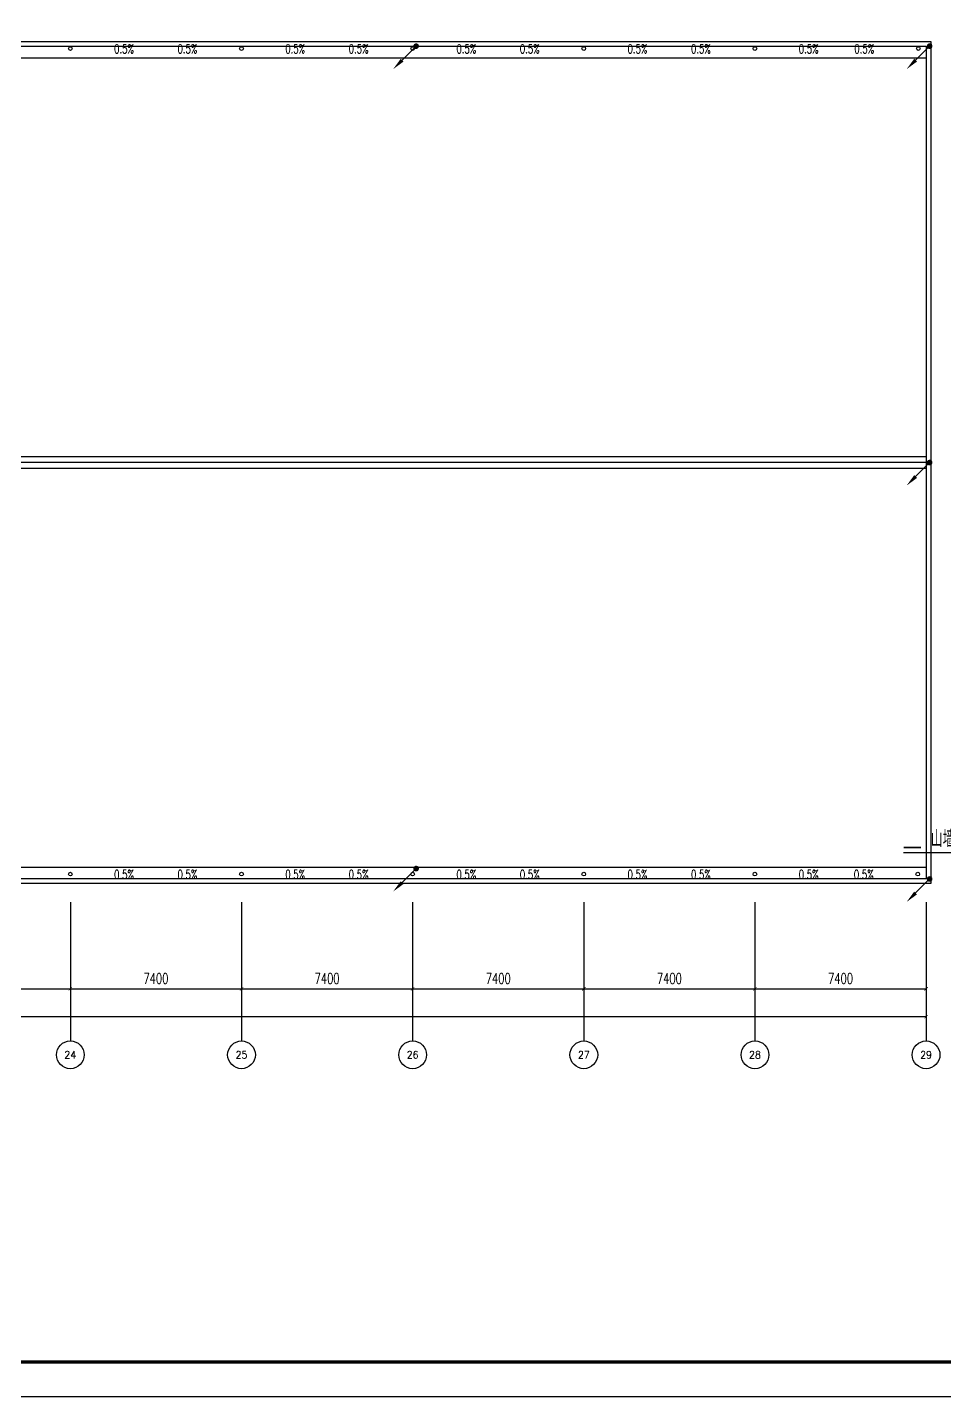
# Model space of a CAD drawing. Extents: x 1751103 to 2598738, y -609732 to 659428.
# Drawn here: x 2276190 to 2315848, y -353364 to -294177 of the extents above; entities that cross this region are included whole.
import ezdxf
from ezdxf.enums import TextEntityAlignment as Align

# ---------------------------------------------------------------- set-up
doc = ezdxf.new("R2010")
doc.units = 0
doc.header["$LTSCALE"] = 1000
doc.header["$MEASUREMENT"] = 0
doc.layers.get('0').update_dxf_attribs({"linetype": 'CONTINUOUS'})
doc.layers.get('DEFPOINTS').update_dxf_attribs({"linetype": 'CONTINUOUS'})
for name, color, linetype in [('AXIS', 3, 'CONTINUOUS'), ('AXIS_TEXT', 7, 'CONTINUOUS'), ('DIM_SYMB', 3, 'CONTINUOUS'), ('LWIRE', 4, 'CONTINUOUS'), ('PUB_TEXT', 7, 'CONTINUOUS'), ('PUB_TITLE', 4, 'CONTINUOUS')]:
    doc.layers.add(name, color=color, linetype=linetype)
doc.styles.add('_TCH_AXIS', font='COMPLEX', dxfattribs={"bigfont": 'GBCBIG'})
doc.styles.add('_TCH_DIM', font='SIMPLEX', dxfattribs={"bigfont": 'GBCBIG'})
doc.styles.add('_TCH_LABEL', font='COMPLEX', dxfattribs={"bigfont": 'GBCBIG'})
doc.styles.add('COMPLEX', font='COMPLEX')
doc.styles.add('DIM_FONT', font='SIMPLEX', dxfattribs={"width": 0.7, "bigfont": 'GBCBIG'})
doc.styles.get("Standard").update_dxf_attribs({"font": 'gbenor.shx', "bigfont": 'gbcbig.shx'})
doc.dimstyles.new('DIMN150', dxfattribs={"dimscale": 1.5, "dimtxt": 300, "dimasz": 100, "dimexe": 250, "dimexo": 300, "dimgap": 150, "dimtad": 1, "dimdec": 0, "dimzin": 0, "dimtxsty": 'DIM_FONT', "dimblk": 'ARCHTICK', "dimcen": 0.09, "dimclrt": 7, "dimazin": 3, "dimtfac": 1, "dimtdec": 0, "dimtix": 1, "dimtmove": 0, "dimatfit": 3, "dimtolj": 1, "dimtzin": 0})

# ---------------------------------------------------------------- blocks, each defined once
blk = doc.blocks.new('_AXISO')
blk.add_circle((0, 0), 0.5)
at = {"layer": 'AXIS_TEXT', "style": 'COMPLEX', "width": 1.041667}
blk.add_attdef('A', text='', height=0.56, dxfattribs=at).set_placement((-0.25, -0.28), (0.25, -0.28), align=Align.FIT)
blk = doc.blocks.new('_ARCHTICK')
at = {"color": 0, "linetype": 'BYBLOCK', "const_width": 0.15}
blk.add_lwpolyline([(-0.5, -0.5), (0.5, 0.5)], dxfattribs=at)
blk = doc.blocks.new('*D130')
at = {"layer": 'AXIS', "color": 0}
for p, q in [((2107848, -329473), (2107848, -334348)), ((2315048, -329473), (2315048, -334348)), ((2107848, -333973), (2315048, -333973))]:
    blk.add_line(p, q, dxfattribs=at)
at = {"layer": 'DEFPOINTS', "color": 0}
for p in [(2107848, -329023), (2315048, -329023), (2315048, -333973)]:
    blk.add_point(p, dxfattribs=at)
at = {"layer": 'AXIS', "color": 0, "xscale": 150, "yscale": 150, "zscale": 150, "rotation": 180}
blk.add_blockref('_ARCHTICK', (2107848, -333973), dxfattribs=at)
at = {"layer": 'AXIS', "color": 0, "xscale": 150, "yscale": 150, "zscale": 150}
blk.add_blockref('_ARCHTICK', (2315048, -333973), dxfattribs=at)
at = {"layer": 'AXIS', "color": 7, "insert": (2211448, -333523), "char_height": 450, "attachment_point": 5, "style": 'DIM_FONT'}
blk.add_mtext('\\A1;207200', dxfattribs=at)
blk = doc.blocks.new('*D153')
at = {"layer": 'AXIS', "color": 0}
for p, q in [((2270648, -329473), (2270648, -333148)), ((2278048, -329473), (2278048, -333148)), ((2270648, -332773), (2278048, -332773))]:
    blk.add_line(p, q, dxfattribs=at)
at = {"layer": 'DEFPOINTS', "color": 0}
for p in [(2270648, -329023), (2278048, -329023), (2278048, -332773)]:
    blk.add_point(p, dxfattribs=at)
at = {"layer": 'AXIS', "color": 0, "xscale": 150, "yscale": 150, "zscale": 150, "rotation": 180}
blk.add_blockref('_ARCHTICK', (2270648, -332773), dxfattribs=at)
at = {"layer": 'AXIS', "color": 0, "xscale": 150, "yscale": 150, "zscale": 150}
blk.add_blockref('_ARCHTICK', (2278048, -332773), dxfattribs=at)
at = {"layer": 'AXIS', "color": 7, "insert": (2274348, -332323), "char_height": 450, "attachment_point": 5, "style": 'DIM_FONT'}
blk.add_mtext('\\A1;7400', dxfattribs=at)
blk = doc.blocks.new('*D154')
at = {"layer": 'AXIS', "color": 0}
for p, q in [((2278048, -329473), (2278048, -333148)), ((2285448, -329473), (2285448, -333148)), ((2278048, -332773), (2285448, -332773))]:
    blk.add_line(p, q, dxfattribs=at)
at = {"layer": 'DEFPOINTS', "color": 0}
for p in [(2278048, -329023), (2285448, -329023), (2285448, -332773)]:
    blk.add_point(p, dxfattribs=at)
at = {"layer": 'AXIS', "color": 0, "xscale": 150, "yscale": 150, "zscale": 150, "rotation": 180}
blk.add_blockref('_ARCHTICK', (2278048, -332773), dxfattribs=at)
at = {"layer": 'AXIS', "color": 0, "xscale": 150, "yscale": 150, "zscale": 150}
blk.add_blockref('_ARCHTICK', (2285448, -332773), dxfattribs=at)
at = {"layer": 'AXIS', "color": 7, "insert": (2281748, -332323), "char_height": 450, "attachment_point": 5, "style": 'DIM_FONT'}
blk.add_mtext('\\A1;7400', dxfattribs=at)
blk = doc.blocks.new('*D155')
at = {"layer": 'AXIS', "color": 0}
for p, q in [((2285448, -329473), (2285448, -333148)), ((2292848, -329473), (2292848, -333148)), ((2285448, -332773), (2292848, -332773))]:
    blk.add_line(p, q, dxfattribs=at)
at = {"layer": 'DEFPOINTS', "color": 0}
for p in [(2285448, -329023), (2292848, -329023), (2292848, -332773)]:
    blk.add_point(p, dxfattribs=at)
at = {"layer": 'AXIS', "color": 0, "xscale": 150, "yscale": 150, "zscale": 150, "rotation": 180}
blk.add_blockref('_ARCHTICK', (2285448, -332773), dxfattribs=at)
at = {"layer": 'AXIS', "color": 0, "xscale": 150, "yscale": 150, "zscale": 150}
blk.add_blockref('_ARCHTICK', (2292848, -332773), dxfattribs=at)
at = {"layer": 'AXIS', "color": 7, "insert": (2289148, -332323), "char_height": 450, "attachment_point": 5, "style": 'DIM_FONT'}
blk.add_mtext('\\A1;7400', dxfattribs=at)
blk = doc.blocks.new('*D156')
at = {"layer": 'AXIS', "color": 0}
for p, q in [((2292848, -329473), (2292848, -333148)), ((2300248, -329473), (2300248, -333148)), ((2292848, -332773), (2300248, -332773))]:
    blk.add_line(p, q, dxfattribs=at)
at = {"layer": 'DEFPOINTS', "color": 0}
for p in [(2292848, -329023), (2300248, -329023), (2300248, -332773)]:
    blk.add_point(p, dxfattribs=at)
at = {"layer": 'AXIS', "color": 0, "xscale": 150, "yscale": 150, "zscale": 150, "rotation": 180}
blk.add_blockref('_ARCHTICK', (2292848, -332773), dxfattribs=at)
at = {"layer": 'AXIS', "color": 0, "xscale": 150, "yscale": 150, "zscale": 150}
blk.add_blockref('_ARCHTICK', (2300248, -332773), dxfattribs=at)
at = {"layer": 'AXIS', "color": 7, "insert": (2296548, -332323), "char_height": 450, "attachment_point": 5, "style": 'DIM_FONT'}
blk.add_mtext('\\A1;7400', dxfattribs=at)
blk = doc.blocks.new('*D157')
at = {"layer": 'AXIS', "color": 0}
for p, q in [((2300248, -329473), (2300248, -333148)), ((2307648, -329473), (2307648, -333148)), ((2300248, -332773), (2307648, -332773))]:
    blk.add_line(p, q, dxfattribs=at)
at = {"layer": 'DEFPOINTS', "color": 0}
for p in [(2300248, -329023), (2307648, -329023), (2307648, -332773)]:
    blk.add_point(p, dxfattribs=at)
at = {"layer": 'AXIS', "color": 0, "xscale": 150, "yscale": 150, "zscale": 150, "rotation": 180}
blk.add_blockref('_ARCHTICK', (2300248, -332773), dxfattribs=at)
at = {"layer": 'AXIS', "color": 0, "xscale": 150, "yscale": 150, "zscale": 150}
blk.add_blockref('_ARCHTICK', (2307648, -332773), dxfattribs=at)
at = {"layer": 'AXIS', "color": 7, "insert": (2303948, -332323), "char_height": 450, "attachment_point": 5, "style": 'DIM_FONT'}
blk.add_mtext('\\A1;7400', dxfattribs=at)
blk = doc.blocks.new('*D158')
at = {"layer": 'AXIS', "color": 0}
for p, q in [((2307648, -329473), (2307648, -333148)), ((2315048, -329473), (2315048, -333148)), ((2307648, -332773), (2315048, -332773))]:
    blk.add_line(p, q, dxfattribs=at)
at = {"layer": 'DEFPOINTS', "color": 0}
for p in [(2307648, -329023), (2315048, -329023), (2315048, -332773)]:
    blk.add_point(p, dxfattribs=at)
at = {"layer": 'AXIS', "color": 0, "xscale": 150, "yscale": 150, "zscale": 150, "rotation": 180}
blk.add_blockref('_ARCHTICK', (2307648, -332773), dxfattribs=at)
at = {"layer": 'AXIS', "color": 0, "xscale": 150, "yscale": 150, "zscale": 150}
blk.add_blockref('_ARCHTICK', (2315048, -332773), dxfattribs=at)
at = {"layer": 'AXIS', "color": 7, "insert": (2311348, -332323), "char_height": 450, "attachment_point": 5, "style": 'DIM_FONT'}
blk.add_mtext('\\A1;7400', dxfattribs=at)
blk = doc.blocks.new('$TELECSYS$00000080')
for p, q in [((-0.7, -0.7), (0, 0)), ((0.104, 0.104), (0.104, 0.104)), ((-0.104, -0.104), (-0.104, -0.104))]:
    blk.add_line(p, q)
at = {"const_width": 0.142}
blk.add_lwpolyline([(0.071, 0, 1), (-0.071, 0, 1)], format="xyb", close=True, dxfattribs=at)
blk.add_solid([(-0.63, -0.77), (-0.77, -0.63), (-1.15, -1.15)])
at = {"width": 0.8, "flags": 9}
blk.add_attdef('A', (0, 0), '', height=0.00002, rotation=180, dxfattribs=at)
blk = doc.blocks.new('FDDGGG')
at = {"color": 8}
for p, q in [((2211597.9, -292023), (2315047.9, -292023)), ((2315047.9, -292023), (2315047.9, -328023)), ((2107847.9, -292523), (2315047.9, -292523)), ((2315047.9, -309773), (2107847.9, -309773)), ((2315047.9, -310023), (2107847.9, -310023)), ((2315047.9, -310273), (2107847.9, -310273)), ((2315047.9, -327523), (2107847.9, -327523)), ((2315047.9, -328023), (2107847.9, -328023))]:
    blk.add_line(p, q, dxfattribs=at)
for points in [[(2107647.9, -279823), (2211797.9, -279823), (2211797.9, -291823), (2315247.9, -291823), (2315247.9, -328223), (2107647.9, -328223)], [(2107847.9, -280023), (2211597.9, -280023), (2211597.9, -292023), (2315047.9, -292023), (2315047.9, -328023), (2107847.9, -328023)], [(2107847.9, -280023), (2211597.9, -280023), (2211597.9, -292023), (2315047.9, -292023), (2315047.9, -328023), (2107847.9, -328023)], [(2107847.9, -292523), (2315047.9, -292523), (2315047.9, -309773), (2107847.9, -309773)]]:
    blk.add_lwpolyline(points, close=True, dxfattribs=at)
for centre in [(2278047.9, -292128.7), (2285447.9, -292128.7), (2292847.9, -292128.7), (2300247.9, -292128.7), (2307647.9, -292128.7), (2314710.8, -292128.7), (2278047.9, -327812.2), (2285447.9, -327812.2), (2292847.9, -327812.2), (2300247.9, -327812.2), (2307647.9, -327812.2), (2314688.8, -327812.2)]:
    blk.add_circle(centre, 80, dxfattribs=at)
at = {"layer": 'AXIS', "color": 8}
for p, q in [((2314073.3, -326882.2), (2316734.6, -326882.2)), ((2278047.9, -329023), (2278047.9, -335023)), ((2285447.9, -329023), (2285447.9, -335023)), ((2292847.9, -329023), (2292847.9, -335023)), ((2300247.9, -329023), (2300247.9, -335023)), ((2307647.9, -329023), (2307647.9, -335023)), ((2315047.9, -329023), (2315047.9, -335023))]:
    blk.add_line(p, q, dxfattribs=at)
at = {"layer": 'AXIS', "color": 8, "const_width": 75}
blk.add_lwpolyline([(2314073.3, -326657.2), (2314823.3, -326657.2)], dxfattribs=at)
at = {"layer": 'DIM_SYMB', "color": 8}
for points in [[(2276336, -292141.7, 0, 0, 0), (2277316.7, -292141.7, 120, 0, 0), (2277766.7, -292141.7, 0, 0, 0)], [(2279759.7, -292141.7, 0, 0, 0), (2278779, -292141.7, 120, 0, 0), (2278329, -292141.7, 0, 0, 0)], [(2283736, -292141.7, 0, 0, 0), (2284716.7, -292141.7, 120, 0, 0), (2285166.7, -292141.7, 0, 0, 0)], [(2287159.7, -292141.7, 0, 0, 0), (2286179, -292141.7, 120, 0, 0), (2285729, -292141.7, 0, 0, 0)], [(2291136, -292141.7, 0, 0, 0), (2292116.7, -292141.7, 120, 0, 0), (2292566.7, -292141.7, 0, 0, 0)], [(2294559.7, -292141.7, 0, 0, 0), (2293579, -292141.7, 120, 0, 0), (2293129, -292141.7, 0, 0, 0)], [(2298536, -292141.7, 0, 0, 0), (2299516.7, -292141.7, 120, 0, 0), (2299966.7, -292141.7, 0, 0, 0)], [(2301959.7, -292141.7, 0, 0, 0), (2300979, -292141.7, 120, 0, 0), (2300529, -292141.7, 0, 0, 0)], [(2305936, -292141.7, 0, 0, 0), (2306916.7, -292141.7, 120, 0, 0), (2307366.7, -292141.7, 0, 0, 0)], [(2309359.7, -292141.7, 0, 0, 0), (2308379, -292141.7, 120, 0, 0), (2307929, -292141.7, 0, 0, 0)], [(2312999, -292141.7, 0, 0, 0), (2313979.7, -292141.7, 120, 0, 0), (2314429.7, -292141.7, 0, 0, 0)], [(2276336, -327825.2, 0, 0, 0), (2277316.7, -327825.2, 120, 0, 0), (2277766.7, -327825.2, 0, 0, 0)], [(2279759.7, -327825.2, 0, 0, 0), (2278779, -327825.2, 120, 0, 0), (2278329, -327825.2, 0, 0, 0)], [(2283736, -327825.2, 0, 0, 0), (2284716.7, -327825.2, 120, 0, 0), (2285166.7, -327825.2, 0, 0, 0)], [(2287159.7, -327825.2, 0, 0, 0), (2286179, -327825.2, 120, 0, 0), (2285729, -327825.2, 0, 0, 0)], [(2291136, -327825.2, 0, 0, 0), (2292116.7, -327825.2, 120, 0, 0), (2292566.7, -327825.2, 0, 0, 0)], [(2294559.7, -327825.2, 0, 0, 0), (2293579, -327825.2, 120, 0, 0), (2293129, -327825.2, 0, 0, 0)], [(2298536, -327825.2, 0, 0, 0), (2299516.7, -327825.2, 120, 0, 0), (2299966.7, -327825.2, 0, 0, 0)], [(2301959.7, -327825.2, 0, 0, 0), (2300979, -327825.2, 120, 0, 0), (2300529, -327825.2, 0, 0, 0)], [(2305936, -327825.2, 0, 0, 0), (2306916.7, -327825.2, 120, 0, 0), (2307366.7, -327825.2, 0, 0, 0)], [(2309359.7, -327825.2, 0, 0, 0), (2308379, -327825.2, 120, 0, 0), (2307929, -327825.2, 0, 0, 0)], [(2312977, -327825.2, 0, 0, 0), (2313957.7, -327825.2, 120, 0, 0), (2314407.7, -327825.2, 0, 0, 0)]]:
    blk.add_lwpolyline(points, format="xyseb", dxfattribs=at)
at = {"layer": 'AXIS', "color": 8}
ref = blk.add_blockref('_AXISO', (2278047.9, -335623), dxfattribs=dict(at, xscale=1200, yscale=1200, zscale=1200))
ref.add_attrib('A', '24', dxfattribs={"layer": 'AXIS_TEXT', "color": 8, "height": 308.98, "style": '_TCH_AXIS', "width": 0.972222}).set_placement((2277790.4, -335777.5), (2278305.4, -335777.5), align=Align.FIT)
ref = blk.add_blockref('_AXISO', (2285447.9, -335623), dxfattribs=dict(at, xscale=1200, yscale=1200, zscale=1200))
ref.add_attrib('A', '25', dxfattribs={"layer": 'AXIS_TEXT', "color": 8, "height": 314.9, "style": '_TCH_AXIS'}).set_placement((2285193, -335780.4), (2285702.8, -335780.4), align=Align.FIT)
ref = blk.add_blockref('_AXISO', (2292847.9, -335623), dxfattribs=dict(at, xscale=1200, yscale=1200, zscale=1200))
ref.add_attrib('A', '26', dxfattribs={"layer": 'AXIS_TEXT', "color": 8, "height": 321.04, "style": '_TCH_AXIS', "width": 0.970588}).set_placement((2292595.6, -335783.5), (2293100.1, -335783.5), align=Align.FIT)
ref = blk.add_blockref('_AXISO', (2300247.9, -335623), dxfattribs=dict(at, xscale=1200, yscale=1200, zscale=1200))
ref.add_attrib('A', '27', dxfattribs={"layer": 'AXIS_TEXT', "color": 8, "height": 314.9, "style": '_TCH_AXIS'}).set_placement((2299993, -335780.4), (2300502.8, -335780.4), align=Align.FIT)
ref = blk.add_blockref('_AXISO', (2307647.9, -335623), dxfattribs=dict(at, xscale=1200, yscale=1200, zscale=1200))
ref.add_attrib('A', '28', dxfattribs={"layer": 'AXIS_TEXT', "color": 8, "height": 314.9, "style": '_TCH_AXIS'}).set_placement((2307393, -335780.4), (2307902.8, -335780.4), align=Align.FIT)
ref = blk.add_blockref('_AXISO', (2315047.9, -335623), dxfattribs=dict(at, xscale=1200, yscale=1200, zscale=1200))
ref.add_attrib('A', '29', dxfattribs={"layer": 'AXIS_TEXT', "color": 8, "height": 321.04, "style": '_TCH_AXIS', "width": 0.970588}).set_placement((2314795.6, -335783.5), (2315300.1, -335783.5), align=Align.FIT)
at = {"layer": 'PUB_TEXT', "color": 8, "style": '_TCH_DIM', "width": 0.705882}
for p in [(2279939.7, -292333), (2282681.7, -292333), (2287339.7, -292333), (2290081.7, -292333), (2294739.7, -292333), (2297481.7, -292333), (2302139.7, -292333), (2304881.7, -292333), (2309539.7, -292333), (2311944.7, -292333), (2279939.7, -328016.4), (2282681.7, -328016.4), (2287339.7, -328016.4), (2290081.7, -328016.4), (2294739.7, -328016.4), (2297481.7, -328016.4), (2302139.7, -328016.4), (2304881.7, -328016.4), (2309539.7, -328016.4), (2311922.7, -328016.4)]:
    blk.add_text('0.5%%%', height=382.5, dxfattribs=at).set_placement(p)
at = {"layer": 'PUB_TEXT', "color": 8, "style": '_TCH_LABEL'}
blk.add_text('山墙做法参', height=723.4, dxfattribs=at).set_placement((2315243, -326646.2))
at = {"layer": 'AXIS', "color": 8}
for p1, p2, distance, picture, middle in [((2107847.9, -329023), (2315047.9, -329023), -4950, '*D130', (2211447.9, -333523)), ((2270647.9, -329023), (2278047.9, -329023), -3750, '*D153', (2274347.9, -332323)), ((2278047.9, -329023), (2285447.9, -329023), -3750, '*D154', (2281747.9, -332323)), ((2285447.9, -329023), (2292847.9, -329023), -3750, '*D155', (2289147.9, -332323)), ((2292847.9, -329023), (2300247.9, -329023), -3750, '*D156', (2296547.9, -332323)), ((2300247.9, -329023), (2307647.9, -329023), -3750, '*D157', (2303947.9, -332323)), ((2307647.9, -329023), (2315047.9, -329023), -3750, '*D158', (2311347.9, -332323))]:
    dim = blk.add_aligned_dim(p1=p1, p2=p2, distance=distance, dimstyle='DIMN150', dxfattribs=at)
    dim.commit()
    dim.dimension.update_dxf_attribs({"geometry": picture, "text_midpoint": middle})

msp = doc.modelspace()

# ---------------------------------------------------------------- linework, layer by layer
at = {"layer": 'PUB_TITLE'}
msp.add_lwpolyline([(2088595, -353364), (2340895, -353364), (2340895, -264264), (2088595, -264264)], close=True, dxfattribs=at)
at = {"layer": 'PUB_TITLE', "const_width": 150}
msp.add_lwpolyline([(2092345, -351864), (2339395, -351864), (2339395, -265764), (2092345, -265764)], close=True, dxfattribs=at)

# ---------------------------------------------------------------- block references
msp.add_blockref('FDDGGG', (0, -2966))
at = {"layer": 'LWIRE', "xscale": 864, "yscale": 864, "zscale": 864}
for p in [(2292998, -294989), (2315198, -294989), (2315198, -312989), (2292998, -330539), (2315198, -330989)]:
    msp.add_blockref('$TELECSYS$00000080', p, dxfattribs=at)

doc.saveas('drawing.dxf')
